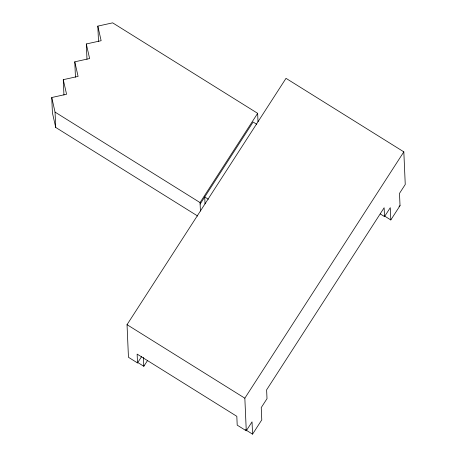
<?xml version="1.0" encoding="UTF-8"?>
<svg xmlns="http://www.w3.org/2000/svg" width="457" height="457" viewBox="0 0 457 457"><rect width="100%" height="100%" fill="white"/><g stroke="black" fill="none" stroke-linecap="round" stroke-linejoin="round"><path stroke-width="0.69" d="M143.852 365.172L143.818 366.291L137.169 362.144M200.417 211.025L200.052 202.582L257.651 113.33L112.65 22.85L97.832 26.118L98.501 41.467M200.12 204.119L253.115 122.008L256.737 124.27M141.744 356.391L137.517 362.938L128.457 357.283L127.035 324.67L286.013 78.341L403.828 151.855L405.25 184.468L399.492 193.391L400.029 205.667L390.809 219.948L384.166 215.801M147.657 360.339L143.818 366.291L143.429 357.42M137.517 362.938L137.134 354.112L236.823 416.321L237.206 425.141L246.272 430.797L244.843 398.19L403.828 151.855M246.272 430.797L252.03 421.874L252.567 434.15L245.318 429.626M380.287 213.956L384.514 216.595L390.278 207.672L390.809 219.948M252.567 434.15L261.781 419.869L261.244 407.593L267.008 398.67L266.62 389.844L384.131 207.769L384.514 216.595M399.024 206.478L400.029 205.667M86.979 59.319L86.31 43.969L101.134 40.702L97.832 26.118M75.456 77.164L74.788 61.821L89.612 58.553L86.31 43.969M63.94 95.016L63.266 79.672L78.09 76.399L74.788 61.821M197.698 216.041L55.72 127.446L52.418 112.868L51.75 97.518L66.573 94.251L63.266 79.672M208.352 199.241L204.725 196.978L205.027 203.885M51.75 97.518L55.051 112.102L200.052 202.582M127.035 324.67L244.843 398.19M257.651 113.33L258.016 121.705M55.051 112.102L55.72 127.446"/></g></svg>
